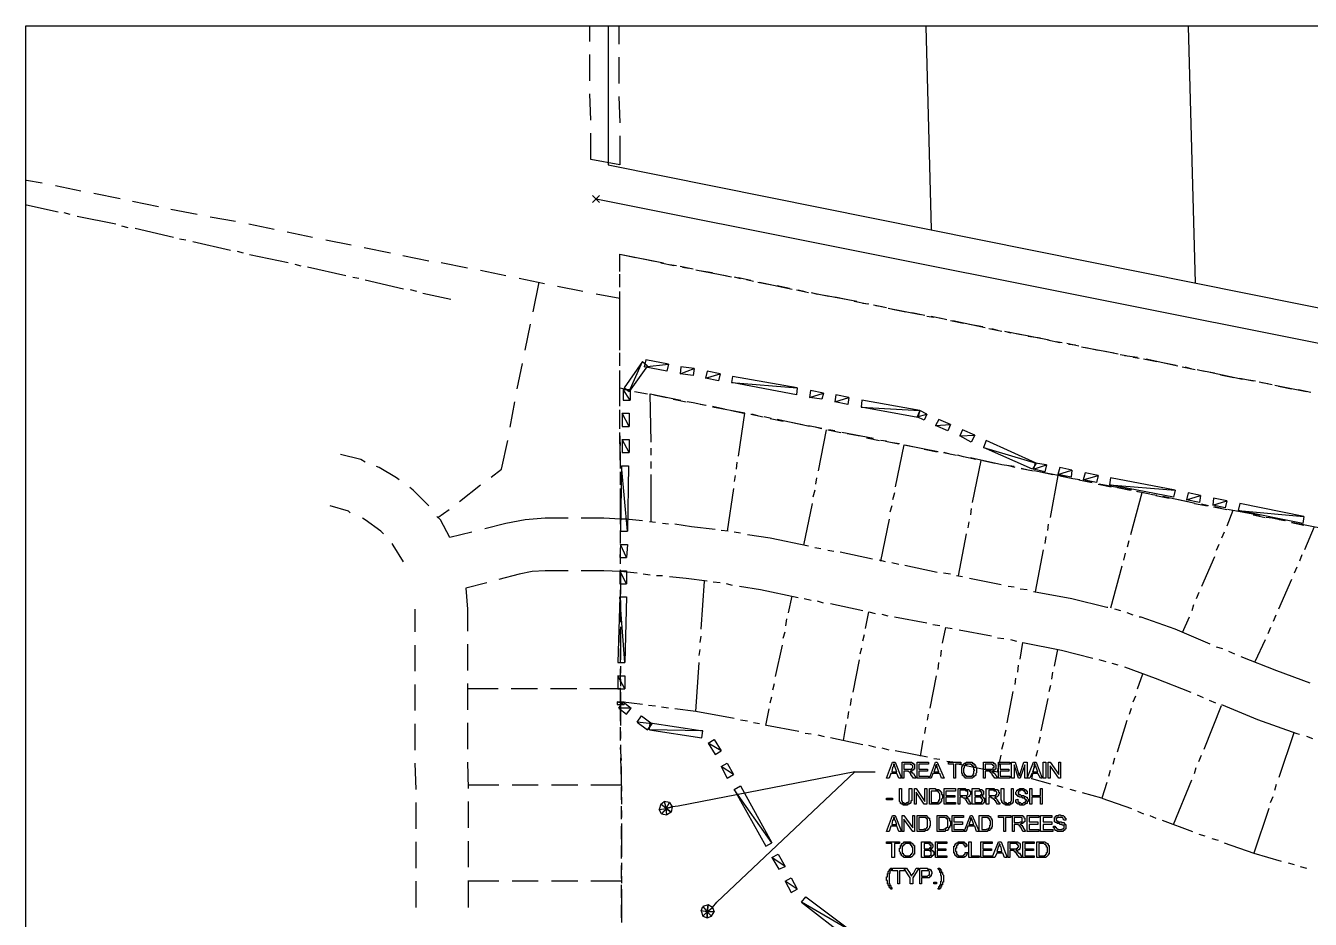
# Model space of a CAD drawing. Header units: metres. Extents: x 0 to 4950, y 0 to 3150.
# Drawn here: x 0 to 1469, y 2128 to 3150 of the extents above; entities that cross this region are included whole.
import ezdxf

# ---------------------------------------------------------------- set-up
doc = ezdxf.new("R2010")
doc.units = ezdxf.units.M
for name, color, linetype in [('CLEARING_LIMITS', 4, 'Continuous'), ('EXISTING_DETAIL', 8, 'Continuous'), ('SITE_BASE', 7, 'Continuous')]:
    doc.layers.add(name, color=color, linetype=linetype)

msp = doc.modelspace()

# ---------------------------------------------------------------- linework, layer by layer
at = {"layer": 'CLEARING_LIMITS'}
for points in [[(684, 2736), (690, 2732), (705, 2766), (684, 2736)], [(690, 2732), (705, 2766), (711, 2761), (690, 2732)], [(709, 2768), (707, 2760), (735, 2763), (709, 2768)], [(707, 2760), (735, 2763), (733, 2755), (707, 2760)], [(749, 2760), (748, 2752), (764, 2758), (749, 2760)], [(748, 2752), (764, 2758), (763, 2750), (748, 2752)], [(779, 2755), (777, 2747), (794, 2752), (779, 2755)], [(777, 2747), (794, 2752), (792, 2744), (777, 2747)], [(808, 2749), (807, 2742), (882, 2736), (808, 2749)], [(683, 2722), (691, 2722), (683, 2734), (683, 2722)], [(691, 2722), (683, 2734), (691, 2734), (691, 2722)], [(807, 2742), (882, 2736), (881, 2728), (807, 2742)], [(897, 2733), (896, 2725), (912, 2730), (897, 2733)], [(896, 2725), (912, 2730), (910, 2723), (896, 2725)], [(926, 2728), (925, 2720), (941, 2725), (926, 2728)], [(925, 2720), (941, 2725), (940, 2717), (925, 2720)], [(956, 2722), (955, 2714), (1022, 2710), (956, 2722)], [(682, 2692), (690, 2692), (682, 2707), (682, 2692)], [(690, 2692), (682, 2707), (690, 2707), (690, 2692)], [(955, 2714), (1022, 2710), (1020, 2702), (955, 2714)], [(1022, 2710), (1019, 2703), (1030, 2706), (1022, 2710)], [(1019, 2703), (1030, 2706), (1027, 2699), (1019, 2703)], [(1044, 2700), (1040, 2693), (1057, 2694), (1044, 2700)], [(1040, 2693), (1057, 2694), (1054, 2687), (1040, 2693)], [(1071, 2688), (1068, 2681), (1085, 2682), (1071, 2688)], [(682, 2662), (690, 2662), (682, 2677), (682, 2662)], [(690, 2662), (682, 2677), (690, 2677), (690, 2662)], [(1068, 2681), (1085, 2682), (1081, 2674), (1068, 2681)], [(1098, 2676), (1095, 2668), (1155, 2650), (1098, 2676)], [(1095, 2668), (1155, 2650), (1151, 2643), (1095, 2668)], [(680, 2572), (688, 2572), (681, 2647), (680, 2572)], [(688, 2572), (681, 2647), (689, 2647), (688, 2572)], [(1154, 2650), (1152, 2643), (1167, 2648), (1154, 2650)], [(1152, 2643), (1167, 2648), (1165, 2640), (1152, 2643)], [(1182, 2645), (1180, 2637), (1196, 2642), (1182, 2645)], [(1180, 2637), (1196, 2642), (1195, 2634), (1180, 2637)], [(1211, 2639), (1209, 2631), (1226, 2636), (1211, 2639)], [(1209, 2631), (1226, 2636), (1224, 2628), (1209, 2631)], [(1240, 2633), (1239, 2625), (1314, 2619), (1240, 2633)], [(1239, 2625), (1314, 2619), (1312, 2611), (1239, 2625)], [(1329, 2616), (1327, 2608), (1343, 2613), (1329, 2616)], [(1327, 2608), (1343, 2613), (1342, 2605), (1327, 2608)], [(1358, 2610), (1357, 2602), (1373, 2607), (1358, 2610)], [(1357, 2602), (1373, 2607), (1371, 2599), (1357, 2602)], [(1388, 2604), (1386, 2596), (1461, 2589), (1388, 2604)], [(1386, 2596), (1461, 2589), (1460, 2581), (1386, 2596)], [(679, 2542), (687, 2542), (680, 2557), (679, 2542)], [(687, 2542), (680, 2557), (688, 2557), (687, 2542)], [(679, 2512), (687, 2512), (679, 2527), (679, 2512)], [(687, 2512), (679, 2527), (687, 2527), (687, 2512)], [(677, 2422), (685, 2422), (679, 2497), (677, 2422)], [(685, 2422), (679, 2497), (687, 2497), (685, 2422)], [(677, 2392), (685, 2392), (677, 2407), (677, 2392)], [(685, 2392), (677, 2407), (685, 2407), (685, 2392)], [(676, 2374), (684, 2374), (676, 2377), (676, 2374)], [(684, 2374), (676, 2377), (684, 2377), (684, 2374)], [(692, 2370), (678, 2370), (683, 2377), (692, 2370)], [(687, 2363), (692, 2370), (678, 2370), (687, 2363)], [(716, 2352), (699, 2354), (704, 2361), (716, 2352)], [(711, 2345), (716, 2352), (699, 2354), (711, 2345)], [(774, 2344), (713, 2345), (714, 2353), (774, 2344)], [(773, 2336), (774, 2344), (713, 2345), (773, 2336)], [(795, 2321), (780, 2330), (787, 2334), (795, 2321)], [(788, 2317), (795, 2321), (780, 2330), (788, 2317)], [(809, 2294), (795, 2303), (802, 2307), (809, 2294)], [(802, 2290), (809, 2294), (795, 2303), (802, 2290)], [(853, 2216), (810, 2277), (817, 2281), (853, 2216)], [(846, 2212), (853, 2216), (810, 2277), (846, 2212)], [(868, 2189), (853, 2199), (860, 2203), (868, 2189)], [(861, 2186), (868, 2189), (853, 2199), (861, 2186)], [(882, 2163), (868, 2172), (875, 2176), (882, 2163)], [(875, 2159), (882, 2163), (868, 2172), (875, 2159)], [(945, 2114), (887, 2148), (892, 2154), (945, 2114)], [(940, 2107), (945, 2114), (887, 2148), (940, 2107)]]:
    msp.add_lwpolyline(points, dxfattribs=at)
at = {"layer": 'EXISTING_DETAIL'}
for p, q in [((37, 2937), (1, 2945)), ((51, 2934), (44, 2936)), ((103, 2923), (59, 2932)), ((117, 2919), (110, 2921)), ((169, 2908), (125, 2918)), ((183, 2905), (176, 2906)), ((234, 2893), (191, 2903)), ((249, 2890), (242, 2892)), ((300, 2879), (256, 2888)), ((315, 2875), (308, 2877)), ((366, 2864), (322, 2874)), ((736, 2877), (744, 2876)), ((751, 2874), (758, 2873)), ((766, 2871), (802, 2864)), ((381, 2861), (374, 2862)), ((432, 2849), (388, 2859)), ((679, 2854), (679, 2861)), ((810, 2863), (817, 2861)), ((824, 2860), (832, 2858)), ((839, 2857), (876, 2849)), ((447, 2846), (440, 2848)), ((486, 2837), (454, 2844)), ((679, 2839), (679, 2846)), ((883, 2848), (891, 2846)), ((898, 2845), (905, 2843)), ((913, 2842), (950, 2835)), ((679, 2794), (679, 2831)), ((957, 2833), (964, 2832)), ((972, 2830), (979, 2829)), ((986, 2827), (1023, 2820)), ((1030, 2818), (1038, 2817)), ((1045, 2816), (1053, 2814)), ((1060, 2813), (1097, 2805)), ((1104, 2804), (1111, 2802)), ((1119, 2801), (1126, 2799)), ((1133, 2798), (1170, 2791)), ((679, 2779), (679, 2786)), ((1178, 2789), (1185, 2788)), ((1192, 2786), (1200, 2785)), ((1207, 2783), (1244, 2776)), ((679, 2764), (679, 2771)), ((1251, 2774), (1258, 2773)), ((1266, 2771), (1273, 2770)), ((1281, 2769), (1317, 2761)), ((679, 2719), (679, 2756)), ((1325, 2760), (1332, 2758)), ((1339, 2757), (1347, 2755)), ((1354, 2754), (1391, 2746)), ((679, 2736), (689, 2734)), ((696, 2732), (711, 2729)), ((1398, 2745), (1406, 2744)), ((1413, 2742), (1420, 2741)), ((1428, 2739), (1464, 2732)), ((718, 2728), (733, 2725)), ((740, 2723), (755, 2720)), ((778, 2716), (771, 2717)), ((679, 2704), (679, 2711)), ((785, 2715), (799, 2712)), ((807, 2710), (821, 2707)), ((829, 2706), (843, 2703)), ((837, 2704), (830, 2706)), ((852, 2701), (844, 2703)), ((679, 2689), (679, 2696)), ((851, 2701), (866, 2698)), ((896, 2692), (859, 2700)), ((873, 2697), (888, 2694)), ((895, 2693), (910, 2690)), ((910, 2689), (903, 2691)), ((915, 2688), (906, 2641)), ((917, 2688), (932, 2685)), ((925, 2687), (918, 2688)), ((680, 2644), (679, 2681)), ((969, 2678), (933, 2685)), ((939, 2684), (954, 2681)), ((961, 2679), (976, 2676)), ((984, 2675), (977, 2676)), ((983, 2675), (998, 2672)), ((999, 2672), (991, 2673)), ((715, 2659), (715, 2667)), ((1004, 2671), (994, 2623)), ((1005, 2671), (1020, 2668)), ((1043, 2663), (1006, 2670)), ((1027, 2666), (1042, 2663)), ((1049, 2662), (1064, 2659)), ((1058, 2660), (1050, 2662)), ((715, 2644), (715, 2652)), ((813, 2651), (812, 2643)), ((1092, 2653), (1082, 2605)), ((1094, 2653), (1108, 2650)), ((1131, 2645), (1124, 2647)), ((680, 2629), (680, 2636)), ((715, 2583), (715, 2637)), ((811, 2636), (810, 2629)), ((904, 2633), (903, 2626)), ((1190, 2634), (1153, 2641)), ((1160, 2640), (1174, 2637)), ((1180, 2636), (1171, 2588)), ((680, 2614), (680, 2621)), ((809, 2621), (802, 2572)), ((902, 2619), (900, 2611)), ((993, 2616), (991, 2608)), ((1226, 2626), (1241, 2623)), ((1264, 2619), (1227, 2626)), ((1248, 2622), (1263, 2619)), ((1276, 2616), (1263, 2568)), ((1270, 2618), (1285, 2615)), ((1278, 2616), (1271, 2617)), ((1293, 2613), (1286, 2614)), ((899, 2604), (889, 2556)), ((990, 2601), (988, 2594)), ((1292, 2613), (1307, 2610)), ((1337, 2604), (1300, 2612)), ((1314, 2609), (1329, 2606)), ((1336, 2604), (1351, 2601)), ((1352, 2601), (1344, 2603)), ((1358, 2600), (1373, 2597)), ((1367, 2598), (1359, 2600)), ((987, 2586), (977, 2538)), ((1081, 2598), (1080, 2591)), ((1411, 2590), (1374, 2597)), ((1403, 2591), (1417, 2588)), ((1440, 2584), (1433, 2585)), ((720, 2582), (713, 2583)), ((735, 2580), (728, 2581)), ((803, 2572), (795, 2573)), ((817, 2570), (810, 2571)), ((1078, 2583), (1077, 2576)), ((1169, 2580), (1168, 2573)), ((1370, 2571), (1367, 2564)), ((1473, 2577), (1462, 2551)), ((1075, 2569), (1066, 2521)), ((1166, 2566), (1165, 2558)), ((1261, 2561), (1259, 2554)), ((1364, 2557), (1361, 2550)), ((909, 2552), (902, 2553)), ((924, 2549), (917, 2550)), ((968, 2540), (931, 2548)), ((1163, 2551), (1154, 2503)), ((1257, 2547), (1255, 2539)), ((1359, 2543), (1344, 2509)), ((1459, 2545), (1456, 2538)), ((983, 2537), (976, 2539)), ((998, 2534), (990, 2536)), ((1042, 2525), (1005, 2533)), ((1253, 2532), (1240, 2484)), ((1453, 2531), (1450, 2524)), ((714, 2522), (706, 2523)), ((728, 2521), (721, 2521)), ((772, 2460), (776, 2515)), ((794, 2513), (786, 2514)), ((808, 2510), (801, 2512)), ((1057, 2523), (1049, 2524)), ((1071, 2520), (1064, 2521)), ((1115, 2511), (1079, 2518)), ((1447, 2517), (1432, 2483)), ((872, 2479), (876, 2498)), ((1130, 2508), (1123, 2509)), ((1145, 2505), (1137, 2506)), ((1341, 2502), (1338, 2495)), ((680, 2493), (680, 2485)), ((898, 2493), (890, 2495)), ((912, 2490), (905, 2492)), ((957, 2481), (920, 2489)), ((1252, 2481), (1245, 2483)), ((1335, 2488), (1333, 2481)), ((680, 2478), (680, 2470)), ((869, 2464), (870, 2472)), ((986, 2475), (979, 2477)), ((1030, 2467), (993, 2474)), ((1266, 2476), (1259, 2479)), ((1330, 2474), (1322, 2456)), ((1429, 2476), (1426, 2469)), ((680, 2463), (680, 2425)), ((866, 2450), (868, 2457)), ((957, 2447), (959, 2454)), ((1045, 2464), (1037, 2465)), ((1104, 2452), (1067, 2459)), ((1423, 2462), (1420, 2455)), ((771, 2445), (772, 2452)), ((857, 2406), (865, 2442)), ((954, 2432), (956, 2439)), ((1118, 2449), (1111, 2450)), ((1133, 2446), (1126, 2448)), ((1361, 2440), (1368, 2438)), ((1417, 2448), (1405, 2423)), ((770, 2430), (771, 2437)), ((946, 2388), (953, 2425)), ((1046, 2429), (1047, 2436)), ((1176, 2418), (1180, 2437)), ((1235, 2423), (1227, 2425)), ((1375, 2435), (1382, 2432)), ((680, 2418), (680, 2410)), ((1043, 2414), (1044, 2422)), ((1134, 2411), (1135, 2419)), ((1173, 2403), (1174, 2411)), ((1249, 2419), (1242, 2421)), ((1271, 2392), (1277, 2409)), ((680, 2403), (680, 2395)), ((854, 2391), (856, 2398)), ((1034, 2370), (1041, 2407)), ((1131, 2397), (1132, 2404)), ((1170, 2389), (1172, 2396)), ((680, 2388), (680, 2350)), ((851, 2376), (853, 2383)), ((943, 2373), (944, 2381)), ((1122, 2353), (1129, 2389)), ((1161, 2344), (1169, 2381)), ((1266, 2377), (1269, 2384)), ((1339, 2385), (1346, 2382)), ((1353, 2379), (1360, 2376)), ((705, 2374), (680, 2377)), ((720, 2372), (712, 2373)), ((735, 2370), (727, 2371)), ((766, 2366), (742, 2369)), ((846, 2350), (850, 2369)), ((940, 2358), (941, 2366)), ((1262, 2363), (1264, 2370)), ((1347, 2323), (1367, 2373)), ((825, 2355), (817, 2356)), ((839, 2352), (832, 2353)), ((884, 2343), (847, 2350)), ((935, 2333), (938, 2351)), ((1031, 2356), (1032, 2363)), ((1248, 2320), (1259, 2356)), ((680, 2343), (680, 2335)), ((898, 2340), (891, 2341)), ((913, 2337), (906, 2339)), ((957, 2328), (920, 2336)), ((1028, 2341), (1029, 2348)), ((1119, 2338), (1121, 2345)), ((1158, 2330), (1160, 2337)), ((1433, 2291), (1450, 2342)), ((1464, 2338), (1471, 2335)), ((680, 2328), (680, 2320)), ((972, 2325), (964, 2327)), ((987, 2322), (979, 2324)), ((1031, 2314), (994, 2321)), ((1023, 2315), (1026, 2333)), ((1116, 2323), (1118, 2331)), ((1155, 2315), (1157, 2322)), ((680, 2313), (681, 2275)), ((1045, 2311), (1038, 2312)), ((1060, 2308), (1053, 2309)), ((1243, 2306), (1245, 2313)), ((1341, 2309), (1344, 2316)), ((1238, 2292), (1240, 2299)), ((1336, 2295), (1338, 2302)), ((1186, 2279), (1179, 2281)), ((1201, 2275), (1194, 2277)), ((1312, 2237), (1333, 2288)), ((1428, 2276), (1430, 2283)), ((681, 2268), (681, 2260)), ((1230, 2267), (1264, 2255)), ((1423, 2262), (1426, 2269)), ((681, 2253), (681, 2245)), ((1271, 2252), (1278, 2249)), ((1285, 2247), (1292, 2244)), ((681, 2238), (681, 2200)), ((1299, 2242), (1334, 2229)), ((1341, 2226), (1348, 2224)), ((1356, 2221), (1363, 2219)), ((1370, 2216), (1404, 2204)), ((681, 2193), (681, 2185)), ((1443, 2193), (1450, 2191)), ((1457, 2189), (1464, 2187)), ((681, 2178), (681, 2170)), ((681, 2163), (681, 2125))]:
    msp.add_line(p, q, dxfattribs=at)
for points in [[(679, 2869), (679, 2889), (729, 2879)], [(715, 2674), (714, 2729), (749, 2722)], [(777, 2716), (763, 2719), (756, 2720)], [(815, 2658), (822, 2707), (785, 2714)], [(1086, 2654), (1072, 2657), (1065, 2659)], [(1130, 2646), (1116, 2648), (1080, 2656)], [(1146, 2642), (1138, 2644), (1152, 2641)], [(1205, 2631), (1197, 2632), (1182, 2635)], [(1204, 2631), (1219, 2628), (1212, 2629)], [(705, 2584), (686, 2586), (680, 2586), (680, 2606)], [(1395, 2593), (1380, 2596), (1373, 2578)], [(1439, 2584), (1425, 2587), (1418, 2588)], [(788, 2574), (761, 2577), (742, 2580)], [(1484, 2575), (1447, 2582), (1461, 2579)], [(895, 2555), (851, 2564), (825, 2568)], [(699, 2524), (680, 2526), (680, 2500)], [(779, 2515), (755, 2518), (736, 2520)], [(883, 2496), (840, 2505), (816, 2509)], [(1237, 2485), (1236, 2485), (1196, 2495), (1152, 2503)], [(960, 2461), (964, 2480), (971, 2478)], [(1354, 2443), (1314, 2460), (1275, 2474), (1273, 2474)], [(1048, 2444), (1052, 2462), (1059, 2461)], [(1137, 2426), (1140, 2445), (1184, 2436), (1220, 2427)], [(1389, 2429), (1430, 2413), (1468, 2399)], [(810, 2358), (766, 2366), (770, 2422)], [(1256, 2417), (1291, 2404), (1332, 2388)], [(1367, 2374), (1408, 2357), (1453, 2341), (1456, 2340)], [(1067, 2306), (1111, 2297), (1115, 2316)], [(1172, 2283), (1150, 2289), (1154, 2308)], [(1236, 2285), (1230, 2267), (1208, 2273)], [(1421, 2255), (1404, 2204), (1435, 2195)]]:
    msp.add_lwpolyline(points, dxfattribs=at)
at = {"layer": 'SITE_BASE'}
for p, q in [((645, 3132), (645, 3149)), ((678, 3149), (678, 3129)), ((1029, 3149), (1035, 2917)), ((1329, 3149), (1337, 2856)), ((645, 3087), (645, 3117)), ((678, 3114), (678, 3084)), ((646, 3042), (645, 3072)), ((678, 3069), (679, 3039)), ((19, 2970), (1, 2973)), ((63, 2961), (34, 2967)), ((108, 2952), (78, 2958)), ((648, 2948), (656, 2956)), ((648, 2956), (656, 2948)), ((652, 2952), (4642, 2155)), ((152, 2943), (122, 2949)), ((196, 2934), (166, 2940)), ((240, 2926), (211, 2931)), ((284, 2917), (255, 2923)), ((328, 2908), (299, 2914)), ((372, 2899), (343, 2905)), ((417, 2890), (387, 2896)), ((461, 2881), (431, 2887)), ((505, 2873), (475, 2879)), ((704, 2884), (719, 2881)), ((726, 2879), (741, 2876)), ((549, 2864), (520, 2870)), ((679, 2851), (679, 2866)), ((748, 2875), (763, 2872)), ((770, 2870), (785, 2868)), ((792, 2866), (807, 2863)), ((593, 2855), (564, 2861)), ((580, 2823), (587, 2857)), ((637, 2846), (608, 2852)), ((815, 2862), (829, 2859)), ((837, 2857), (851, 2854)), ((859, 2853), (873, 2850)), ((679, 2838), (652, 2843)), ((679, 2828), (679, 2843)), ((881, 2848), (895, 2845)), ((903, 2844), (918, 2841)), ((925, 2840), (940, 2837)), ((947, 2835), (962, 2832)), ((679, 2806), (679, 2821)), ((969, 2831), (984, 2828)), ((991, 2826), (1006, 2823)), ((1013, 2822), (1028, 2819)), ((571, 2779), (577, 2809)), ((1035, 2818), (1050, 2815)), ((1057, 2813), (1072, 2810)), ((1079, 2809), (1094, 2806)), ((679, 2783), (679, 2798)), ((1101, 2804), (1116, 2801)), ((1123, 2800), (1138, 2797)), ((1146, 2795), (1160, 2793)), ((1168, 2791), (1182, 2788)), ((679, 2761), (679, 2776)), ((1190, 2787), (1204, 2784)), ((1212, 2782), (1226, 2779)), ((1234, 2778), (1249, 2775)), ((562, 2735), (568, 2764)), ((1256, 2773), (1271, 2771)), ((1278, 2769), (1293, 2766)), ((1300, 2765), (1315, 2762)), ((679, 2738), (679, 2753)), ((1322, 2760), (1337, 2757)), ((1344, 2756), (1359, 2753)), ((1366, 2751), (1381, 2748)), ((1388, 2747), (1403, 2744)), ((1410, 2743), (1425, 2740)), ((1432, 2738), (1447, 2735)), ((1455, 2734), (1469, 2731)), ((554, 2691), (559, 2720)), ((679, 2715), (679, 2731)), ((679, 2693), (679, 2708)), ((680, 2670), (679, 2685)), ((680, 2648), (680, 2663)), ((680, 2625), (680, 2640)), ((496, 2606), (520, 2625)), ((680, 2603), (680, 2618)), ((471, 2588), (484, 2597)), ((680, 2580), (680, 2595)), ((680, 2558), (680, 2573)), ((680, 2535), (680, 2550)), ((680, 2513), (680, 2528)), ((680, 2490), (680, 2505)), ((445, 2483), (445, 2457)), ((680, 2468), (680, 2483)), ((680, 2445), (680, 2460)), ((445, 2442), (445, 2412)), ((505, 2443), (505, 2413)), ((680, 2423), (680, 2438)), ((680, 2400), (680, 2415)), ((445, 2397), (445, 2367)), ((505, 2398), (505, 2368)), ((540, 2392), (505, 2392)), ((585, 2392), (555, 2392)), ((630, 2392), (600, 2392)), ((680, 2392), (645, 2392)), ((680, 2378), (680, 2393)), ((680, 2355), (680, 2370)), ((445, 2352), (445, 2322)), ((505, 2353), (505, 2323)), ((680, 2333), (680, 2348)), ((681, 2310), (680, 2325)), ((445, 2307), (446, 2277)), ((505, 2308), (506, 2278)), ((681, 2288), (681, 2303)), ((948, 2297), (971, 2297)), ((541, 2282), (506, 2282)), ((586, 2282), (556, 2282)), ((631, 2282), (601, 2282)), ((681, 2282), (646, 2282)), ((681, 2265), (681, 2280)), ((446, 2262), (446, 2232)), ((506, 2263), (506, 2233)), ((681, 2243), (681, 2258)), ((681, 2220), (681, 2235)), ((506, 2218), (506, 2188)), ((446, 2217), (446, 2187)), ((681, 2198), (681, 2213)), ((681, 2175), (681, 2190)), ((446, 2172), (446, 2142)), ((506, 2173), (506, 2142)), ((541, 2172), (506, 2172)), ((586, 2172), (556, 2172)), ((631, 2172), (601, 2172)), ((681, 2172), (646, 2172)), ((681, 2153), (681, 2168)), ((681, 2130), (681, 2145))]:
    msp.add_line(p, q, dxfattribs=at)
for points in [[(0, 3150), (4950, 3150), (4950, 0), (0, 0), (0, 3150)], [(666, 3149), (666, 2991), (1639, 2795), (1630, 3149)], [(679, 3024), (679, 2991), (646, 2997), (646, 3027)], [(679, 2873), (679, 2889), (697, 2885)], [(532, 2634), (544, 2643), (551, 2676)], [(388, 2651), (383, 2654), (360, 2660)], [(427, 2631), (424, 2633), (404, 2645), (401, 2646)], [(461, 2601), (459, 2603), (443, 2619), (439, 2622)], [(371, 2593), (369, 2595), (348, 2601)], [(409, 2569), (406, 2572), (388, 2585), (385, 2587)], [(510, 2571), (485, 2565), (474, 2585), (470, 2589)], [(620, 2587), (594, 2587), (571, 2585), (549, 2581), (525, 2575)], [(680, 2586), (661, 2587), (635, 2587)], [(432, 2537), (420, 2556), (419, 2558)], [(620, 2527), (594, 2527), (579, 2526), (564, 2523), (541, 2517)], [(680, 2526), (661, 2527), (635, 2527)], [(527, 2513), (503, 2507), (505, 2483), (505, 2458)], [(984, 2290), (991, 2308), (994, 2308), (1001, 2290), (998, 2290), (996, 2295), (989, 2295), (987, 2290), (984, 2290)], [(990, 2297), (996, 2297), (994, 2302), (994, 2303), (993, 2303), (993, 2304), (993, 2305), (993, 2306), (992, 2306), (992, 2305), (992, 2304), (992, 2303), (991, 2302), (990, 2297)], [(1002, 2290), (1002, 2308), (1010, 2308), (1011, 2308), (1012, 2308), (1013, 2308), (1013, 2307), (1014, 2307), (1015, 2307), (1015, 2306), (1016, 2306), (1016, 2305), (1016, 2304), (1016, 2303), (1016, 2302), (1016, 2301), (1016, 2300), (1015, 2300), (1015, 2299), (1014, 2299), (1013, 2299), (1013, 2298), (1012, 2298), (1011, 2298), (1012, 2298), (1012, 2297), (1013, 2297), (1013, 2296), (1014, 2296), (1014, 2295), (1015, 2295), (1018, 2290), (1015, 2290), (1012, 2294), (1012, 2295), (1011, 2295), (1011, 2296), (1010, 2297), (1009, 2297), (1009, 2298), (1008, 2298), (1007, 2298), (1004, 2298), (1004, 2290), (1002, 2290)], [(1004, 2300), (1009, 2300), (1010, 2300), (1011, 2300), (1012, 2300), (1013, 2300), (1013, 2301), (1014, 2302), (1014, 2303), (1014, 2304), (1013, 2305), (1012, 2305), (1012, 2306), (1011, 2306), (1010, 2306), (1004, 2306), (1004, 2300)], [(1019, 2290), (1019, 2308), (1032, 2308), (1032, 2306), (1021, 2306), (1021, 2300), (1031, 2300), (1031, 2298), (1021, 2298), (1021, 2292), (1032, 2292), (1032, 2290), (1019, 2290)], [(1033, 2290), (1040, 2308), (1042, 2308), (1050, 2290), (1047, 2290), (1045, 2295), (1037, 2295), (1035, 2290), (1033, 2290)], [(1038, 2297), (1044, 2297), (1042, 2302), (1042, 2303), (1042, 2304), (1041, 2304), (1041, 2305), (1041, 2306), (1041, 2305), (1040, 2304), (1040, 2303), (1040, 2302), (1038, 2297)], [(1061, 2290), (1061, 2306), (1055, 2306), (1055, 2308), (1069, 2308), (1069, 2306), (1063, 2306), (1063, 2290), (1061, 2290)], [(1070, 2299), (1070, 2300), (1070, 2301), (1070, 2302), (1070, 2303), (1071, 2303), (1071, 2304), (1071, 2305), (1072, 2305), (1072, 2306), (1073, 2306), (1073, 2307), (1074, 2307), (1075, 2307), (1075, 2308), (1076, 2308), (1077, 2308), (1078, 2308), (1079, 2308), (1080, 2308), (1081, 2308), (1082, 2308), (1082, 2307), (1083, 2307), (1084, 2306), (1085, 2306), (1085, 2305), (1085, 2304), (1086, 2304), (1086, 2303), (1086, 2302), (1087, 2302), (1087, 2301), (1087, 2300), (1087, 2299), (1087, 2298), (1087, 2297), (1087, 2296), (1086, 2295), (1086, 2294), (1086, 2293), (1085, 2293), (1085, 2292), (1084, 2292), (1084, 2291), (1083, 2291), (1082, 2290), (1081, 2290), (1080, 2290), (1079, 2290), (1078, 2290), (1077, 2290), (1076, 2290), (1075, 2290), (1074, 2290), (1074, 2291), (1073, 2291), (1073, 2292), (1072, 2292), (1072, 2293), (1071, 2293), (1071, 2294), (1071, 2295), (1070, 2295), (1070, 2296), (1070, 2297), (1070, 2298), (1070, 2299)], [(1072, 2299), (1072, 2298), (1072, 2297), (1072, 2296), (1073, 2296), (1073, 2295), (1073, 2294), (1074, 2294), (1074, 2293), (1075, 2293), (1075, 2292), (1076, 2292), (1077, 2292), (1078, 2292), (1079, 2292), (1080, 2292), (1081, 2292), (1082, 2292), (1082, 2293), (1083, 2293), (1083, 2294), (1084, 2295), (1084, 2296), (1084, 2297), (1084, 2298), (1085, 2299), (1084, 2299), (1084, 2300), (1084, 2301), (1084, 2302), (1084, 2303), (1083, 2303), (1083, 2304), (1082, 2304), (1082, 2305), (1081, 2305), (1081, 2306), (1080, 2306), (1079, 2306), (1078, 2306), (1077, 2306), (1076, 2306), (1076, 2305), (1075, 2305), (1074, 2305), (1074, 2304), (1073, 2304), (1073, 2303), (1073, 2302), (1072, 2301), (1072, 2300), (1072, 2299)], [(1095, 2290), (1095, 2308), (1103, 2308), (1104, 2308), (1105, 2308), (1106, 2308), (1106, 2307), (1107, 2307), (1108, 2307), (1108, 2306), (1109, 2305), (1109, 2304), (1109, 2303), (1109, 2302), (1109, 2301), (1109, 2300), (1108, 2300), (1108, 2299), (1107, 2299), (1106, 2299), (1106, 2298), (1105, 2298), (1104, 2298), (1105, 2298), (1105, 2297), (1106, 2297), (1106, 2296), (1107, 2296), (1107, 2295), (1108, 2295), (1111, 2290), (1108, 2290), (1105, 2294), (1105, 2295), (1104, 2295), (1104, 2296), (1103, 2296), (1103, 2297), (1102, 2297), (1102, 2298), (1101, 2298), (1100, 2298), (1097, 2298), (1097, 2290), (1095, 2290)], [(1097, 2300), (1102, 2300), (1103, 2300), (1104, 2300), (1105, 2300), (1106, 2301), (1106, 2302), (1107, 2302), (1107, 2303), (1107, 2304), (1106, 2304), (1106, 2305), (1105, 2305), (1105, 2306), (1104, 2306), (1103, 2306), (1097, 2306), (1097, 2300)], [(1112, 2290), (1112, 2308), (1125, 2308), (1125, 2306), (1114, 2306), (1114, 2300), (1124, 2300), (1124, 2298), (1114, 2298), (1114, 2292), (1125, 2292), (1125, 2290), (1112, 2290)], [(1127, 2290), (1127, 2308), (1131, 2308), (1135, 2295), (1135, 2294), (1136, 2294), (1136, 2293), (1136, 2292), (1136, 2293), (1137, 2294), (1137, 2295), (1141, 2308), (1145, 2308), (1145, 2290), (1142, 2290), (1142, 2305), (1137, 2290), (1135, 2290), (1130, 2305), (1130, 2290), (1127, 2290)], [(1145, 2290), (1152, 2308), (1155, 2308), (1162, 2290), (1160, 2290), (1157, 2295), (1150, 2295), (1148, 2290), (1145, 2290)], [(1151, 2297), (1157, 2297), (1155, 2302), (1155, 2303), (1154, 2303), (1154, 2304), (1154, 2305), (1154, 2306), (1153, 2306), (1153, 2305), (1153, 2304), (1153, 2303), (1153, 2302), (1151, 2297)], [(1163, 2290), (1163, 2308), (1166, 2308), (1166, 2290), (1163, 2290)], [(1169, 2290), (1169, 2308), (1171, 2308), (1181, 2294), (1181, 2308), (1183, 2308), (1183, 2290), (1181, 2290), (1171, 2304), (1171, 2290), (1169, 2290)], [(785, 2142), (790, 2148), (948, 2297), (746, 2258), (739, 2257), (738, 2251), (733, 2248), (732, 2255), (727, 2249), (724, 2254), (732, 2255), (727, 2249), (733, 2248), (732, 2255), (738, 2251), (732, 2255), (739, 2257), (732, 2255), (736, 2262), (739, 2257)], [(1010, 2278), (1013, 2278), (1013, 2267), (1013, 2266), (1013, 2265), (1013, 2264), (1012, 2264), (1012, 2263), (1012, 2262), (1011, 2261), (1010, 2261), (1010, 2260), (1009, 2260), (1008, 2260), (1008, 2259), (1007, 2259), (1006, 2259), (1005, 2259), (1004, 2259), (1003, 2259), (1003, 2260), (1002, 2260), (1001, 2260), (1001, 2261), (1000, 2261), (1000, 2262), (999, 2263), (999, 2264), (999, 2265), (999, 2266), (999, 2267), (999, 2278), (1001, 2278), (1001, 2267), (1001, 2266), (1001, 2265), (1001, 2264), (1002, 2264), (1002, 2263), (1002, 2262), (1003, 2262), (1004, 2262), (1004, 2261), (1005, 2261), (1006, 2261), (1007, 2261), (1007, 2262), (1008, 2262), (1009, 2262), (1009, 2263), (1010, 2263), (1010, 2264), (1010, 2265), (1010, 2266), (1010, 2267), (1010, 2278)], [(1016, 2260), (1016, 2278), (1018, 2278), (1028, 2263), (1028, 2278), (1030, 2278), (1030, 2260), (1027, 2260), (1018, 2274), (1018, 2260), (1016, 2260)], [(1033, 2260), (1033, 2278), (1039, 2278), (1040, 2278), (1040, 2277), (1041, 2277), (1042, 2277), (1043, 2277), (1044, 2277), (1044, 2276), (1045, 2276), (1045, 2275), (1046, 2275), (1046, 2274), (1047, 2274), (1047, 2273), (1047, 2272), (1047, 2271), (1048, 2271), (1048, 2270), (1048, 2269), (1048, 2268), (1048, 2267), (1047, 2266), (1047, 2265), (1047, 2264), (1047, 2263), (1046, 2263), (1046, 2262), (1045, 2262), (1045, 2261), (1044, 2261), (1044, 2260), (1043, 2260), (1042, 2260), (1041, 2260), (1040, 2260), (1039, 2260), (1033, 2260)], [(1050, 2260), (1050, 2278), (1063, 2278), (1063, 2275), (1052, 2275), (1052, 2270), (1062, 2270), (1062, 2268), (1052, 2268), (1052, 2262), (1063, 2262), (1063, 2260), (1050, 2260)], [(1066, 2260), (1066, 2278), (1074, 2278), (1075, 2277), (1076, 2277), (1077, 2277), (1078, 2277), (1078, 2276), (1079, 2276), (1079, 2275), (1080, 2275), (1080, 2274), (1080, 2273), (1080, 2272), (1080, 2271), (1079, 2270), (1079, 2269), (1078, 2269), (1077, 2268), (1076, 2268), (1075, 2268), (1075, 2267), (1076, 2267), (1077, 2267), (1077, 2266), (1078, 2265), (1078, 2264), (1081, 2260), (1078, 2260), (1076, 2263), (1076, 2264), (1075, 2264), (1075, 2265), (1074, 2266), (1074, 2267), (1073, 2267), (1072, 2267), (1071, 2268), (1068, 2268), (1068, 2260), (1066, 2260)], [(1082, 2260), (1082, 2278), (1089, 2278), (1090, 2278), (1090, 2277), (1091, 2277), (1092, 2277), (1093, 2277), (1093, 2276), (1094, 2276), (1094, 2275), (1095, 2275), (1095, 2274), (1095, 2273), (1095, 2272), (1095, 2271), (1094, 2271), (1094, 2270), (1093, 2270), (1093, 2269), (1094, 2269), (1094, 2268), (1095, 2268), (1095, 2267), (1096, 2267), (1096, 2266), (1096, 2265), (1096, 2264), (1096, 2263), (1096, 2262), (1095, 2262), (1095, 2261), (1094, 2261), (1094, 2260), (1093, 2260), (1092, 2260), (1091, 2260), (1090, 2260), (1089, 2260), (1082, 2260)], [(1098, 2260), (1098, 2278), (1106, 2278), (1107, 2278), (1107, 2277), (1108, 2277), (1109, 2277), (1110, 2277), (1111, 2277), (1111, 2276), (1112, 2276), (1112, 2275), (1112, 2274), (1113, 2274), (1113, 2273), (1113, 2272), (1112, 2271), (1112, 2270), (1111, 2269), (1110, 2269), (1110, 2268), (1109, 2268), (1108, 2268), (1108, 2267), (1109, 2267), (1110, 2266), (1110, 2265), (1111, 2265), (1111, 2264), (1114, 2260), (1111, 2260), (1109, 2263), (1109, 2264), (1108, 2264), (1108, 2265), (1107, 2265), (1107, 2266), (1106, 2266), (1106, 2267), (1105, 2267), (1104, 2267), (1104, 2268), (1103, 2268), (1101, 2268), (1101, 2260), (1098, 2260)], [(1127, 2278), (1129, 2278), (1129, 2267), (1129, 2266), (1129, 2265), (1129, 2264), (1129, 2263), (1129, 2262), (1128, 2262), (1128, 2261), (1127, 2261), (1127, 2260), (1126, 2260), (1125, 2260), (1125, 2259), (1124, 2259), (1123, 2259), (1122, 2259), (1121, 2259), (1120, 2259), (1120, 2260), (1119, 2260), (1118, 2260), (1118, 2261), (1117, 2261), (1117, 2262), (1116, 2262), (1116, 2263), (1116, 2264), (1115, 2265), (1115, 2266), (1115, 2267), (1115, 2278), (1118, 2278), (1118, 2267), (1118, 2266), (1118, 2265), (1118, 2264), (1118, 2263), (1119, 2263), (1119, 2262), (1120, 2262), (1121, 2262), (1121, 2261), (1122, 2261), (1123, 2261), (1124, 2261), (1124, 2262), (1125, 2262), (1126, 2262), (1126, 2263), (1127, 2264), (1127, 2265), (1127, 2266), (1127, 2267), (1127, 2278)], [(1132, 2265), (1134, 2266), (1134, 2265), (1134, 2264), (1134, 2263), (1135, 2263), (1135, 2262), (1136, 2262), (1137, 2262), (1138, 2261), (1139, 2261), (1140, 2261), (1141, 2262), (1142, 2262), (1143, 2262), (1143, 2263), (1143, 2264), (1144, 2264), (1144, 2265), (1143, 2265), (1143, 2266), (1142, 2266), (1142, 2267), (1141, 2267), (1140, 2267), (1139, 2268), (1138, 2268), (1137, 2268), (1136, 2268), (1136, 2269), (1135, 2269), (1134, 2269), (1134, 2270), (1133, 2270), (1133, 2271), (1132, 2271), (1132, 2272), (1132, 2273), (1132, 2274), (1133, 2275), (1133, 2276), (1134, 2276), (1134, 2277), (1135, 2277), (1136, 2277), (1136, 2278), (1137, 2278), (1138, 2278), (1139, 2278), (1140, 2278), (1141, 2278), (1141, 2277), (1142, 2277), (1143, 2277), (1143, 2276), (1144, 2276), (1144, 2275), (1145, 2275), (1145, 2274), (1145, 2273), (1145, 2272), (1143, 2272), (1143, 2273), (1143, 2274), (1142, 2274), (1142, 2275), (1141, 2275), (1140, 2276), (1139, 2276), (1138, 2276), (1137, 2276), (1136, 2275), (1135, 2275), (1135, 2274), (1135, 2273), (1134, 2273), (1135, 2273), (1135, 2272), (1135, 2271), (1136, 2271), (1137, 2271), (1138, 2270), (1139, 2270), (1140, 2270), (1141, 2270), (1141, 2269), (1142, 2269), (1143, 2269), (1144, 2268), (1145, 2268), (1145, 2267), (1146, 2266), (1146, 2265), (1146, 2264), (1146, 2263), (1145, 2263), (1145, 2262), (1145, 2261), (1144, 2261), (1143, 2260), (1142, 2260), (1141, 2259), (1140, 2259), (1139, 2259), (1138, 2259), (1137, 2259), (1136, 2260), (1135, 2260), (1134, 2260), (1134, 2261), (1133, 2261), (1133, 2262), (1132, 2262), (1132, 2263), (1132, 2264), (1132, 2265)], [(1148, 2260), (1148, 2278), (1150, 2278), (1150, 2270), (1160, 2270), (1160, 2278), (1162, 2278), (1162, 2260), (1160, 2260), (1160, 2268), (1150, 2268), (1150, 2260), (1148, 2260)], [(732, 2255), (736, 2262), (730, 2263), (732, 2255), (726, 2260), (730, 2263), (732, 2255), (726, 2260), (724, 2254), (732, 2255)], [(984, 2265), (984, 2267), (991, 2267), (991, 2265), (984, 2265)], [(1035, 2262), (1039, 2262), (1040, 2262), (1041, 2262), (1042, 2262), (1043, 2262), (1043, 2263), (1044, 2263), (1044, 2264), (1044, 2265), (1045, 2265), (1045, 2266), (1045, 2267), (1045, 2268), (1045, 2269), (1045, 2270), (1045, 2271), (1045, 2272), (1044, 2273), (1044, 2274), (1043, 2274), (1043, 2275), (1042, 2275), (1041, 2275), (1040, 2275), (1039, 2275), (1035, 2275), (1035, 2262)], [(1068, 2270), (1073, 2270), (1074, 2270), (1075, 2270), (1076, 2270), (1077, 2271), (1077, 2272), (1077, 2273), (1077, 2274), (1077, 2275), (1076, 2275), (1075, 2275), (1074, 2276), (1068, 2276), (1068, 2270)], [(1085, 2270), (1089, 2270), (1090, 2270), (1091, 2270), (1092, 2270), (1092, 2271), (1093, 2271), (1093, 2272), (1093, 2273), (1093, 2274), (1092, 2274), (1092, 2275), (1091, 2275), (1090, 2275), (1089, 2275), (1088, 2275), (1085, 2275), (1085, 2270)], [(1085, 2262), (1089, 2262), (1090, 2262), (1091, 2262), (1092, 2262), (1093, 2262), (1093, 2263), (1093, 2264), (1094, 2264), (1094, 2265), (1093, 2266), (1093, 2267), (1092, 2267), (1092, 2268), (1091, 2268), (1090, 2268), (1089, 2268), (1085, 2268), (1085, 2262)], [(1101, 2270), (1106, 2270), (1107, 2270), (1108, 2270), (1109, 2270), (1109, 2271), (1110, 2271), (1110, 2272), (1110, 2273), (1110, 2274), (1109, 2275), (1108, 2275), (1107, 2275), (1107, 2276), (1106, 2276), (1101, 2276), (1101, 2270)], [(984, 2229), (991, 2247), (994, 2247), (1001, 2229), (998, 2229), (996, 2235), (989, 2235), (987, 2229), (984, 2229)], [(1002, 2229), (1002, 2247), (1004, 2247), (1014, 2233), (1014, 2247), (1016, 2247), (1016, 2229), (1014, 2229), (1004, 2243), (1004, 2229), (1002, 2229)], [(1019, 2229), (1019, 2247), (1025, 2247), (1026, 2247), (1027, 2247), (1028, 2247), (1029, 2247), (1030, 2247), (1030, 2246), (1031, 2246), (1031, 2245), (1032, 2245), (1032, 2244), (1033, 2244), (1033, 2243), (1033, 2242), (1034, 2241), (1034, 2240), (1034, 2239), (1034, 2238), (1034, 2237), (1034, 2236), (1034, 2235), (1033, 2235), (1033, 2234), (1033, 2233), (1032, 2232), (1032, 2231), (1031, 2231), (1031, 2230), (1030, 2230), (1029, 2230), (1028, 2230), (1028, 2229), (1027, 2229), (1026, 2229), (1019, 2229)], [(1042, 2229), (1042, 2247), (1048, 2247), (1049, 2247), (1050, 2247), (1051, 2247), (1052, 2247), (1053, 2247), (1053, 2246), (1054, 2246), (1054, 2245), (1055, 2245), (1055, 2244), (1056, 2244), (1056, 2243), (1056, 2242), (1056, 2241), (1057, 2241), (1057, 2240), (1057, 2239), (1057, 2238), (1057, 2237), (1057, 2236), (1057, 2235), (1056, 2235), (1056, 2234), (1056, 2233), (1055, 2233), (1055, 2232), (1055, 2231), (1054, 2231), (1054, 2230), (1053, 2230), (1052, 2230), (1051, 2230), (1051, 2229), (1050, 2229), (1049, 2229), (1048, 2229), (1042, 2229)], [(1059, 2229), (1059, 2247), (1072, 2247), (1072, 2245), (1061, 2245), (1061, 2240), (1071, 2240), (1071, 2237), (1061, 2237), (1061, 2231), (1072, 2231), (1072, 2229), (1059, 2229)], [(1073, 2229), (1080, 2247), (1082, 2247), (1090, 2229), (1087, 2229), (1085, 2235), (1077, 2235), (1075, 2229), (1073, 2229)], [(1090, 2229), (1090, 2247), (1097, 2247), (1098, 2247), (1099, 2247), (1100, 2247), (1101, 2247), (1101, 2246), (1102, 2246), (1103, 2246), (1103, 2245), (1104, 2244), (1104, 2243), (1105, 2242), (1105, 2241), (1105, 2240), (1105, 2239), (1105, 2238), (1105, 2237), (1105, 2236), (1105, 2235), (1105, 2234), (1104, 2234), (1104, 2233), (1104, 2232), (1103, 2232), (1103, 2231), (1102, 2231), (1102, 2230), (1101, 2230), (1100, 2230), (1099, 2229), (1098, 2229), (1097, 2229), (1090, 2229)], [(1118, 2229), (1118, 2245), (1112, 2245), (1112, 2247), (1126, 2247), (1126, 2245), (1120, 2245), (1120, 2229), (1118, 2229)], [(1128, 2229), (1128, 2247), (1136, 2247), (1137, 2247), (1138, 2247), (1139, 2247), (1140, 2247), (1140, 2246), (1141, 2246), (1141, 2245), (1142, 2244), (1142, 2243), (1142, 2242), (1142, 2241), (1142, 2240), (1141, 2240), (1141, 2239), (1140, 2239), (1140, 2238), (1139, 2238), (1138, 2238), (1137, 2237), (1138, 2237), (1138, 2236), (1139, 2236), (1139, 2235), (1140, 2235), (1140, 2234), (1143, 2229), (1140, 2229), (1138, 2233), (1138, 2234), (1137, 2234), (1137, 2235), (1136, 2235), (1136, 2236), (1135, 2236), (1135, 2237), (1134, 2237), (1133, 2237), (1130, 2237), (1130, 2229), (1128, 2229)], [(1145, 2229), (1145, 2247), (1158, 2247), (1158, 2245), (1147, 2245), (1147, 2240), (1157, 2240), (1157, 2237), (1147, 2237), (1147, 2231), (1158, 2231), (1158, 2229), (1145, 2229)], [(1160, 2229), (1160, 2247), (1173, 2247), (1173, 2245), (1163, 2245), (1163, 2240), (1173, 2240), (1173, 2237), (1163, 2237), (1163, 2231), (1174, 2231), (1174, 2229), (1160, 2229)], [(1175, 2235), (1177, 2235), (1177, 2234), (1178, 2234), (1178, 2233), (1179, 2232), (1180, 2232), (1180, 2231), (1181, 2231), (1182, 2231), (1183, 2231), (1184, 2231), (1185, 2231), (1185, 2232), (1186, 2232), (1187, 2233), (1187, 2234), (1187, 2235), (1187, 2236), (1186, 2236), (1185, 2236), (1185, 2237), (1184, 2237), (1183, 2237), (1182, 2237), (1182, 2238), (1181, 2238), (1180, 2238), (1179, 2238), (1179, 2239), (1178, 2239), (1177, 2239), (1177, 2240), (1176, 2240), (1176, 2241), (1176, 2242), (1176, 2243), (1176, 2244), (1176, 2245), (1177, 2245), (1177, 2246), (1178, 2246), (1178, 2247), (1179, 2247), (1180, 2247), (1181, 2247), (1181, 2248), (1182, 2248), (1183, 2248), (1183, 2247), (1184, 2247), (1185, 2247), (1186, 2247), (1187, 2246), (1188, 2245), (1188, 2244), (1189, 2244), (1189, 2243), (1189, 2242), (1187, 2242), (1186, 2243), (1186, 2244), (1185, 2245), (1184, 2245), (1183, 2245), (1182, 2245), (1181, 2245), (1180, 2245), (1179, 2245), (1179, 2244), (1178, 2244), (1178, 2243), (1178, 2242), (1179, 2241), (1180, 2241), (1180, 2240), (1181, 2240), (1182, 2240), (1183, 2240), (1184, 2240), (1184, 2239), (1185, 2239), (1186, 2239), (1187, 2239), (1187, 2238), (1188, 2238), (1188, 2237), (1189, 2237), (1189, 2236), (1189, 2235), (1189, 2234), (1189, 2233), (1189, 2232), (1188, 2231), (1187, 2230), (1186, 2230), (1186, 2229), (1185, 2229), (1184, 2229), (1183, 2229), (1182, 2229), (1181, 2229), (1180, 2229), (1179, 2229), (1179, 2230), (1178, 2230), (1177, 2230), (1177, 2231), (1176, 2231), (1176, 2232), (1176, 2233), (1175, 2233), (1175, 2234), (1175, 2235)], [(990, 2237), (996, 2237), (994, 2242), (993, 2242), (993, 2243), (993, 2244), (993, 2245), (992, 2245), (992, 2244), (992, 2243), (992, 2242), (991, 2242), (990, 2237)], [(1021, 2231), (1025, 2231), (1026, 2231), (1027, 2231), (1027, 2232), (1028, 2232), (1029, 2232), (1030, 2233), (1030, 2234), (1031, 2234), (1031, 2235), (1031, 2236), (1031, 2237), (1031, 2238), (1031, 2239), (1031, 2240), (1031, 2241), (1031, 2242), (1031, 2243), (1030, 2243), (1030, 2244), (1029, 2244), (1029, 2245), (1028, 2245), (1027, 2245), (1026, 2245), (1025, 2245), (1021, 2245), (1021, 2231)], [(1044, 2231), (1048, 2231), (1049, 2231), (1050, 2231), (1050, 2232), (1051, 2232), (1052, 2232), (1052, 2233), (1053, 2233), (1053, 2234), (1054, 2234), (1054, 2235), (1054, 2236), (1054, 2237), (1054, 2238), (1054, 2239), (1054, 2240), (1054, 2241), (1054, 2242), (1054, 2243), (1053, 2243), (1053, 2244), (1052, 2244), (1051, 2245), (1050, 2245), (1049, 2245), (1048, 2245), (1044, 2245), (1044, 2231)], [(1078, 2237), (1084, 2237), (1082, 2242), (1082, 2243), (1081, 2243), (1081, 2244), (1081, 2245), (1081, 2244), (1080, 2244), (1080, 2243), (1080, 2242), (1078, 2237)], [(1093, 2231), (1097, 2231), (1098, 2231), (1099, 2232), (1100, 2232), (1101, 2232), (1101, 2233), (1102, 2233), (1102, 2234), (1102, 2235), (1102, 2236), (1103, 2236), (1103, 2237), (1103, 2238), (1103, 2239), (1103, 2240), (1103, 2241), (1102, 2241), (1102, 2242), (1102, 2243), (1101, 2243), (1101, 2244), (1100, 2244), (1100, 2245), (1099, 2245), (1098, 2245), (1097, 2245), (1096, 2245), (1093, 2245), (1093, 2231)], [(1130, 2239), (1135, 2239), (1136, 2239), (1137, 2239), (1137, 2240), (1138, 2240), (1139, 2240), (1139, 2241), (1139, 2242), (1139, 2243), (1139, 2244), (1138, 2245), (1137, 2245), (1136, 2245), (1130, 2245), (1130, 2239)], [(990, 2199), (990, 2215), (984, 2215), (984, 2217), (999, 2217), (999, 2215), (993, 2215), (993, 2199), (990, 2199)], [(999, 2208), (999, 2209), (999, 2210), (1000, 2210), (1000, 2211), (1000, 2212), (1000, 2213), (1001, 2213), (1001, 2214), (1002, 2215), (1003, 2216), (1004, 2216), (1004, 2217), (1005, 2217), (1006, 2217), (1007, 2217), (1008, 2217), (1009, 2217), (1010, 2217), (1011, 2217), (1012, 2216), (1013, 2216), (1013, 2215), (1014, 2215), (1014, 2214), (1015, 2214), (1015, 2213), (1016, 2213), (1016, 2212), (1016, 2211), (1016, 2210), (1016, 2209), (1016, 2208), (1016, 2207), (1016, 2206), (1016, 2205), (1016, 2204), (1016, 2203), (1015, 2203), (1015, 2202), (1014, 2202), (1014, 2201), (1013, 2200), (1012, 2200), (1012, 2199), (1011, 2199), (1010, 2199), (1009, 2199), (1008, 2199), (1007, 2199), (1006, 2199), (1005, 2199), (1004, 2199), (1004, 2200), (1003, 2200), (1002, 2201), (1001, 2201), (1001, 2202), (1001, 2203), (1000, 2203), (1000, 2204), (1000, 2205), (999, 2206), (999, 2207), (999, 2208)], [(1002, 2208), (1002, 2207), (1002, 2206), (1002, 2205), (1002, 2204), (1003, 2204), (1003, 2203), (1004, 2202), (1005, 2202), (1005, 2201), (1006, 2201), (1007, 2201), (1008, 2201), (1009, 2201), (1010, 2201), (1011, 2201), (1011, 2202), (1012, 2202), (1012, 2203), (1013, 2203), (1013, 2204), (1014, 2205), (1014, 2206), (1014, 2207), (1014, 2208), (1014, 2209), (1014, 2210), (1014, 2211), (1013, 2211), (1013, 2212), (1013, 2213), (1012, 2213), (1012, 2214), (1011, 2214), (1011, 2215), (1010, 2215), (1009, 2215), (1008, 2215), (1007, 2215), (1006, 2215), (1005, 2215), (1005, 2214), (1004, 2214), (1004, 2213), (1003, 2213), (1003, 2212), (1002, 2212), (1002, 2211), (1002, 2210), (1002, 2209), (1002, 2208)], [(1024, 2199), (1024, 2217), (1031, 2217), (1032, 2217), (1033, 2217), (1034, 2217), (1034, 2216), (1035, 2216), (1036, 2216), (1036, 2215), (1036, 2214), (1037, 2214), (1037, 2213), (1037, 2212), (1037, 2211), (1036, 2210), (1036, 2209), (1035, 2209), (1034, 2209), (1034, 2208), (1035, 2208), (1036, 2208), (1036, 2207), (1037, 2207), (1037, 2206), (1038, 2206), (1038, 2205), (1038, 2204), (1038, 2203), (1038, 2202), (1037, 2202), (1037, 2201), (1036, 2201), (1036, 2200), (1035, 2200), (1035, 2199), (1034, 2199), (1033, 2199), (1032, 2199), (1031, 2199), (1024, 2199)], [(1027, 2209), (1031, 2209), (1032, 2209), (1033, 2210), (1034, 2210), (1034, 2211), (1035, 2211), (1035, 2212), (1035, 2213), (1034, 2213), (1034, 2214), (1033, 2214), (1033, 2215), (1032, 2215), (1031, 2215), (1030, 2215), (1027, 2215), (1027, 2209)], [(1027, 2201), (1031, 2201), (1032, 2201), (1033, 2201), (1034, 2201), (1034, 2202), (1035, 2202), (1035, 2203), (1035, 2204), (1035, 2205), (1035, 2206), (1034, 2206), (1034, 2207), (1033, 2207), (1032, 2207), (1031, 2207), (1027, 2207), (1027, 2201)], [(1040, 2199), (1040, 2217), (1053, 2217), (1053, 2215), (1042, 2215), (1042, 2209), (1052, 2209), (1052, 2207), (1042, 2207), (1042, 2201), (1053, 2201), (1053, 2199), (1040, 2199)], [(1074, 2205), (1077, 2205), (1077, 2204), (1076, 2204), (1076, 2203), (1076, 2202), (1075, 2202), (1075, 2201), (1074, 2200), (1073, 2200), (1073, 2199), (1072, 2199), (1071, 2199), (1070, 2199), (1069, 2199), (1068, 2199), (1067, 2199), (1066, 2199), (1065, 2199), (1065, 2200), (1064, 2200), (1064, 2201), (1063, 2201), (1063, 2202), (1062, 2202), (1062, 2203), (1062, 2204), (1061, 2204), (1061, 2205), (1061, 2206), (1061, 2207), (1061, 2208), (1061, 2209), (1061, 2210), (1061, 2211), (1061, 2212), (1062, 2212), (1062, 2213), (1062, 2214), (1063, 2214), (1063, 2215), (1064, 2215), (1064, 2216), (1065, 2216), (1066, 2216), (1066, 2217), (1067, 2217), (1068, 2217), (1069, 2217), (1070, 2217), (1071, 2217), (1072, 2217), (1073, 2217), (1073, 2216), (1074, 2216), (1074, 2215), (1075, 2215), (1075, 2214), (1076, 2214), (1076, 2213), (1076, 2212), (1074, 2211), (1074, 2212), (1074, 2213), (1073, 2213), (1073, 2214), (1072, 2214), (1072, 2215), (1071, 2215), (1070, 2215), (1069, 2215), (1068, 2215), (1067, 2215), (1066, 2215), (1066, 2214), (1065, 2214), (1065, 2213), (1064, 2213), (1064, 2212), (1064, 2211), (1064, 2210), (1063, 2210), (1063, 2209), (1063, 2208), (1063, 2207), (1063, 2206), (1064, 2206), (1064, 2205), (1064, 2204), (1064, 2203), (1065, 2203), (1065, 2202), (1066, 2202), (1066, 2201), (1067, 2201), (1068, 2201), (1069, 2201), (1070, 2201), (1071, 2201), (1072, 2201), (1072, 2202), (1073, 2202), (1073, 2203), (1074, 2203), (1074, 2204), (1074, 2205)], [(1078, 2199), (1078, 2217), (1081, 2217), (1081, 2201), (1090, 2201), (1090, 2199), (1078, 2199)], [(1092, 2199), (1092, 2217), (1105, 2217), (1105, 2215), (1094, 2215), (1094, 2209), (1104, 2209), (1104, 2207), (1094, 2207), (1094, 2201), (1105, 2201), (1105, 2199), (1092, 2199)], [(1105, 2199), (1112, 2217), (1115, 2217), (1122, 2199), (1119, 2199), (1117, 2204), (1110, 2204), (1108, 2199), (1105, 2199)], [(1110, 2206), (1116, 2206), (1115, 2211), (1114, 2212), (1114, 2213), (1114, 2214), (1113, 2215), (1113, 2214), (1113, 2213), (1113, 2212), (1112, 2212), (1110, 2206)], [(1123, 2199), (1123, 2217), (1131, 2217), (1132, 2217), (1133, 2217), (1134, 2217), (1134, 2216), (1135, 2216), (1136, 2216), (1136, 2215), (1137, 2215), (1137, 2214), (1137, 2213), (1137, 2212), (1137, 2211), (1137, 2210), (1136, 2209), (1136, 2208), (1135, 2208), (1134, 2208), (1134, 2207), (1133, 2207), (1132, 2207), (1133, 2207), (1133, 2206), (1134, 2206), (1134, 2205), (1135, 2205), (1135, 2204), (1136, 2204), (1139, 2199), (1136, 2199), (1133, 2203), (1133, 2204), (1132, 2204), (1132, 2205), (1131, 2205), (1131, 2206), (1130, 2206), (1130, 2207), (1129, 2207), (1128, 2207), (1125, 2207), (1125, 2199), (1123, 2199)], [(1125, 2209), (1130, 2209), (1131, 2209), (1132, 2209), (1133, 2209), (1133, 2210), (1134, 2210), (1134, 2211), (1135, 2211), (1135, 2212), (1135, 2213), (1134, 2213), (1134, 2214), (1133, 2214), (1133, 2215), (1132, 2215), (1131, 2215), (1125, 2215), (1125, 2209)], [(1140, 2199), (1140, 2217), (1153, 2217), (1153, 2215), (1142, 2215), (1142, 2209), (1152, 2209), (1152, 2207), (1142, 2207), (1142, 2201), (1153, 2201), (1153, 2199), (1140, 2199)], [(1156, 2199), (1156, 2217), (1162, 2217), (1163, 2217), (1164, 2217), (1165, 2217), (1166, 2216), (1167, 2216), (1168, 2215), (1169, 2214), (1169, 2213), (1170, 2213), (1170, 2212), (1170, 2211), (1170, 2210), (1170, 2209), (1170, 2208), (1170, 2207), (1170, 2206), (1170, 2205), (1170, 2204), (1170, 2203), (1169, 2203), (1169, 2202), (1168, 2201), (1167, 2200), (1166, 2200), (1166, 2199), (1165, 2199), (1164, 2199), (1163, 2199), (1162, 2199), (1156, 2199)], [(1158, 2201), (1162, 2201), (1163, 2201), (1164, 2201), (1165, 2201), (1165, 2202), (1166, 2202), (1166, 2203), (1167, 2203), (1167, 2204), (1167, 2205), (1168, 2205), (1168, 2206), (1168, 2207), (1168, 2208), (1168, 2209), (1168, 2210), (1168, 2211), (1167, 2211), (1167, 2212), (1167, 2213), (1166, 2213), (1166, 2214), (1165, 2214), (1164, 2215), (1163, 2215), (1162, 2215), (1158, 2215), (1158, 2201)], [(989, 2163), (989, 2164), (988, 2164), (988, 2165), (987, 2165), (987, 2166), (987, 2167), (986, 2167), (986, 2168), (986, 2169), (985, 2169), (985, 2170), (985, 2171), (985, 2172), (985, 2173), (984, 2173), (984, 2174), (984, 2175), (984, 2176), (984, 2177), (985, 2177), (985, 2178), (985, 2179), (985, 2180), (985, 2181), (986, 2181), (986, 2182), (986, 2183), (987, 2184), (987, 2185), (988, 2185), (988, 2186), (989, 2187), (990, 2187), (990, 2186), (989, 2185), (989, 2184), (988, 2183), (988, 2182), (988, 2181), (987, 2181), (987, 2180), (987, 2179), (987, 2178), (987, 2177), (987, 2176), (987, 2175), (987, 2174), (987, 2173), (987, 2172), (987, 2171), (987, 2170), (988, 2169), (988, 2168), (988, 2167), (989, 2167), (989, 2166), (989, 2165), (990, 2165), (990, 2164), (990, 2163), (989, 2163)], [(997, 2169), (997, 2184), (991, 2184), (991, 2187), (1005, 2187), (1005, 2184), (999, 2184), (999, 2169), (997, 2169)], [(1011, 2169), (1011, 2176), (1004, 2187), (1007, 2187), (1011, 2181), (1011, 2180), (1012, 2180), (1012, 2179), (1013, 2178), (1013, 2179), (1014, 2180), (1014, 2181), (1015, 2181), (1018, 2187), (1021, 2187), (1014, 2176), (1014, 2169), (1011, 2169)], [(1022, 2169), (1022, 2187), (1029, 2187), (1030, 2187), (1031, 2187), (1031, 2186), (1032, 2186), (1033, 2186), (1034, 2186), (1034, 2185), (1035, 2185), (1035, 2184), (1035, 2183), (1036, 2183), (1036, 2182), (1036, 2181), (1036, 2180), (1035, 2180), (1035, 2179), (1035, 2178), (1034, 2178), (1034, 2177), (1033, 2177), (1033, 2176), (1032, 2176), (1031, 2176), (1030, 2176), (1029, 2176), (1024, 2176), (1024, 2169), (1022, 2169)], [(1024, 2178), (1029, 2178), (1030, 2178), (1031, 2178), (1032, 2179), (1033, 2179), (1033, 2180), (1033, 2181), (1033, 2182), (1033, 2183), (1032, 2184), (1031, 2184), (1030, 2184), (1029, 2184), (1024, 2184), (1024, 2178)], [(1045, 2163), (1043, 2163), (1043, 2164), (1044, 2164), (1044, 2165), (1044, 2166), (1045, 2166), (1045, 2167), (1045, 2168), (1046, 2168), (1046, 2169), (1046, 2170), (1046, 2171), (1046, 2172), (1047, 2172), (1047, 2173), (1047, 2174), (1047, 2175), (1047, 2176), (1047, 2177), (1047, 2178), (1046, 2179), (1046, 2180), (1046, 2181), (1046, 2182), (1045, 2182), (1045, 2183), (1045, 2184), (1044, 2185), (1044, 2186), (1043, 2186), (1043, 2187), (1045, 2187), (1045, 2186), (1046, 2186), (1046, 2185), (1046, 2184), (1047, 2184), (1047, 2183), (1047, 2182), (1048, 2182), (1048, 2181), (1048, 2180), (1049, 2179), (1049, 2178), (1049, 2177), (1049, 2176), (1049, 2175), (1049, 2174), (1049, 2173), (1049, 2172), (1049, 2171), (1048, 2171), (1048, 2170), (1048, 2169), (1048, 2168), (1047, 2168), (1047, 2167), (1047, 2166), (1046, 2166), (1046, 2165), (1046, 2164), (1045, 2164), (1045, 2163)], [(1038, 2169), (1038, 2171), (1041, 2171), (1041, 2169), (1038, 2169)], [(774, 2132), (779, 2130), (779, 2137), (774, 2132), (779, 2137), (779, 2130), (784, 2132), (779, 2137), (784, 2132), (787, 2137), (779, 2137), (785, 2142), (787, 2137), (779, 2137), (785, 2142), (780, 2145), (779, 2137), (780, 2145), (774, 2143), (779, 2137), (772, 2138), (774, 2143), (779, 2137), (772, 2138), (774, 2132)]]:
    msp.add_lwpolyline(points, dxfattribs=at)

doc.saveas('drawing.dxf')
